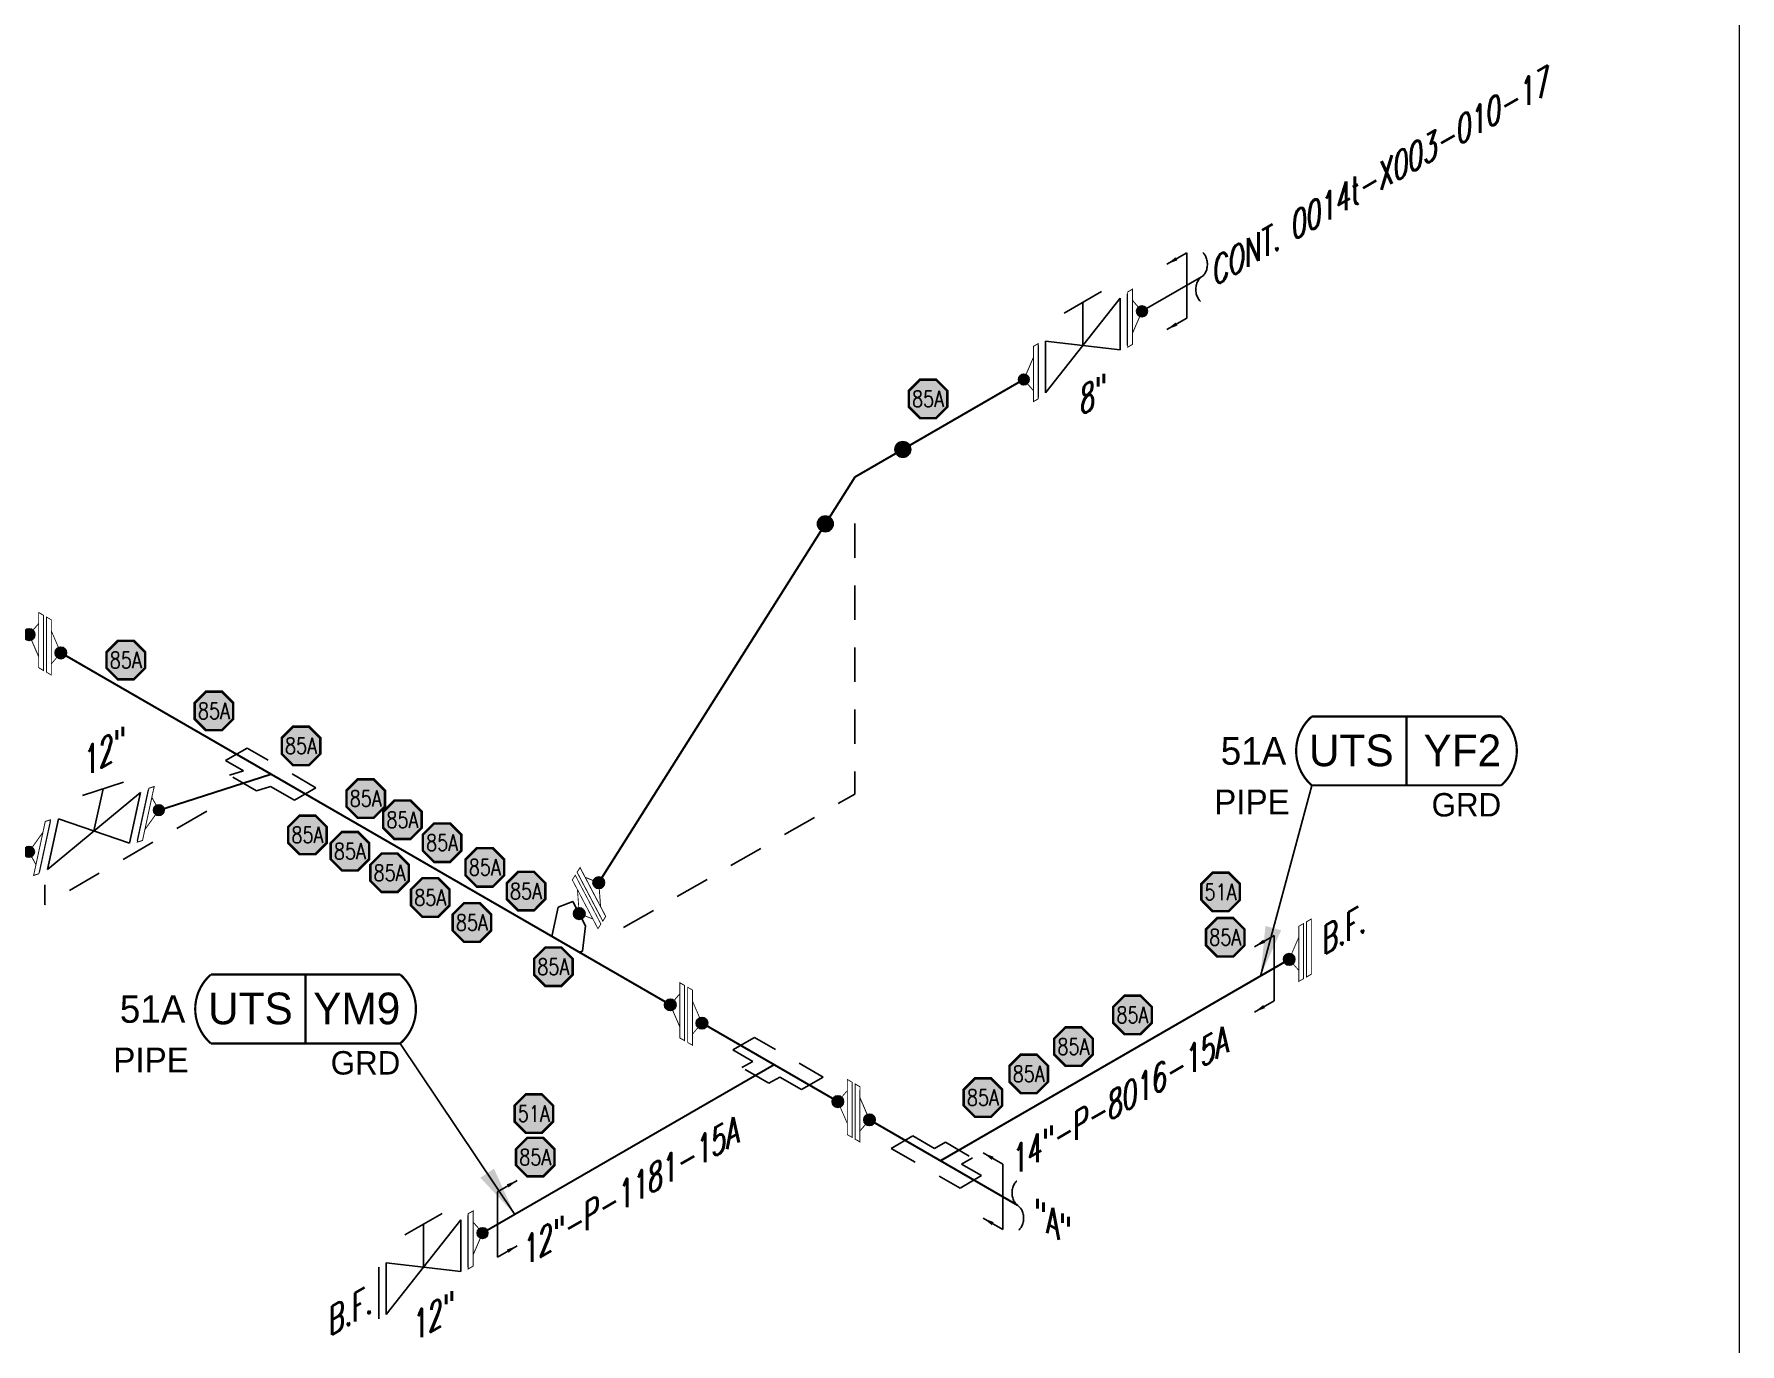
# Model space of a CAD drawing. Header units: inches. Extents: x 0.1 to 17.4, y 0.1 to 11.4.
# Drawn here: x 11.06 to 17.25, y 2.54 to 7.29 of the extents above; entities that cross this region are included whole.
import ezdxf
from ezdxf.enums import TextEntityAlignment as Align

# ---------------------------------------------------------------- set-up
doc = ezdxf.new("R2010")
doc.units = ezdxf.units.IN
doc.header["$MEASUREMENT"] = 0
doc.linetypes.add('HIDDEN2', pattern=[0.1875, 0.125, -0.0625])
for name, color, linetype in [('BORDER', 3, 'Continuous'), ('COMP', 1, 'Continuous'), ('Continuation', 7, 'Continuous'), ('DL', 20, 'Continuous'), ('FITTINGS', 4, 'Continuous'), ('PART_PCML', 7, 'Continuous'), ('PART_SelectedCML_UT', 132, 'Continuous'), ('PIPE-ANNO', 150, 'HIDDEN2'), ('TEXT', 7, 'Continuous'), ('UNAS.PIPE', 251, 'Continuous'), ('WELD POINTS', 41, 'Continuous')]:
    doc.layers.add(name, color=color, linetype=linetype)
doc.layers.add('PIPE', color=7, linetype='Continuous', lineweight=30)
doc.styles.add('CMLPAS', font='')
doc.styles.add('PART_Standard', font='romans', dxfattribs={"width": 0.8, "height": 0.09})
doc.styles.add('Richmond', font='arial.ttf')
doc.styles.add('SIMPLEX', font='ROMANS')
doc.styles.get("Standard").update_dxf_attribs({"font": 'arial.ttf'})
doc.styles.get('CMLPAS').set_extended_font_data('Cordia New')
doc.dimstyles.new('Richmond', dxfattribs={"dimtxt": 0.18, "dimasz": 0.18, "dimexe": 0.18, "dimexo": 0.0625, "dimgap": 0.09, "dimtad": 0, "dimtih": 1, "dimtoh": 1, "dimdec": 4, "dimzin": 0, "dimdsep": 46, "dimtxsty": 'Richmond', "dimcen": 0.09, "dimadec": 0, "dimazin": 0, "dimtfac": 1, "dimtdec": 4, "dimtofl": 0, "dimtmove": 0, "dimatfit": 3, "dimfxl": 1, "dimtolj": 1, "dimtzin": 0, "dimarcsym": 0})
doc.dimstyles.get("Standard").update_dxf_attribs({"dimtxt": 0.18, "dimasz": 0.18, "dimexe": 0.18, "dimexo": 0.0625, "dimgap": 0.09, "dimtad": 0, "dimtih": 1, "dimtoh": 1, "dimdec": 4, "dimzin": 0, "dimdsep": 46, "dimtxsty": 'Standard', "dimcen": 0.09, "dimadec": 0, "dimazin": 0, "dimtfac": 1, "dimtdec": 4, "dimtofl": 0, "dimtmove": 0, "dimatfit": 3, "dimfxl": 1, "dimtolj": 1, "dimtzin": 0, "dimarcsym": 0})

# ---------------------------------------------------------------- blocks, each defined once
blk = doc.blocks.new('Border')
at = {"layer": 'BORDER', "const_width": 0.005}
blk.add_lwpolyline([(0.25, 0.25), (17.25, 0.25), (17.25, 11.25), (0.25, 11.25)], close=True, dxfattribs=at)
blk = doc.blocks.new('*U90')
blk.add_wipeout([(0.1428, -0.0867), (0.1228, -0.052), (0.1328, 0), (0.0628, 0.052), (0.0427, 0.0867), (-0.01, 0.0867), (0.01, 0.052), (0, 0), (0.07, -0.052), (0.0901, -0.0867)]).dxf.layer = 'COMP'
at = {"layer": 'WELD POINTS'}
h = blk.add_hatch(color=256, dxfattribs=at)
h.dxf.hatch_style = 1
h.paths.add_polyline_path([(0.021, 0, 1), (-0.021, 0, 1)])
h = blk.add_hatch(color=256, dxfattribs=at)
h.dxf.hatch_style = 1
h.paths.add_polyline_path([(0.1538, 0, 1), (0.1118, 0, 1)])
at = {"layer": 'COMP', "linetype": 'Continuous'}
for points, const_width in [([(0.01, 0.0867), (-0.01, 0.0867), (0.0901, -0.0867), (0.1101, -0.0867)], 0.003), ([(0.0227, 0.0867), (0.1228, -0.0867), (0.1428, -0.0867), (0.0427, 0.0867)], 0.00347)]:
    blk.add_lwpolyline(points, close=True, dxfattribs=dict(at, const_width=const_width))
at = {"layer": 'COMP'}
for points, const_width in [([(0.07, -0.052), (0, 0), (0.01, 0.052)], 0.003), ([(0.0628, 0.052), (0.1328, 0), (0.1228, -0.052)], 0.00347)]:
    blk.add_lwpolyline(points, dxfattribs=dict(at, const_width=const_width))
at = {"layer": 'WELD POINTS'}
for centre in [(0, 0), (0.1328, 0)]:
    blk.add_circle(centre, 0.021, dxfattribs=at)
blk = doc.blocks.new('3_VALVE_FLANGE_GATE_30')
at = {"color": 0, "linetype": 'ByBlock', "lineweight": -2}
blk.add_wipeout([(-0.1624, -0.1875), (-0.1353, -0.1719), (0, 0), (0.1353, -0.0156), (0.1624, 0), (0.1624, 0.1875), (0.1353, 0.1719), (0, 0), (-0.1353, 0.0156), (-0.1624, 0)], dxfattribs=at)
for p, q in [((0.0677, 0.1953), (-0.0677, 0.1172)), ((0.1624, 0.1875), (0.1624, 0)), ((0.1353, 0.1719), (-0.1353, -0.1719)), ((0, 0), (0, 0.1563)), ((0.1353, 0.1719), (0.1353, -0.0156)), ((-0.1624, 0), (-0.1624, -0.1875)), ((-0.1353, 0.0156), (-0.1353, -0.1719)), ((0.1353, -0.0156), (-0.1353, 0.0156))]:
    blk.add_line(p, q, dxfattribs=at)
blk = doc.blocks.new('AM9A04')
at = {"const_width": 0.01}
blk.add_lwpolyline([(-0.05, -0.144), (-0.15, 0.087), (-0.05, 0.202)], dxfattribs=at)
at = {"linetype": 'Continuous', "const_width": 0.01}
blk.add_lwpolyline([(0, -0.289), (0, 0.289), (-0.05, 0.318), (-0.05, -0.26)], close=True, dxfattribs=at)
blk = doc.blocks.new('4_FLANGE_WELD_SINGLE')
blk.add_wipeout([(0, 0), (0.01, -0.052), (-0.01, -0.0867), (0.01, -0.0867), (0.1101, 0.0867), (0.0901, 0.0867), (0.07, 0.052)]).dxf.layer = 'COMP'
at = {"layer": 'WELD POINTS'}
h = blk.add_hatch(color=256, dxfattribs=at)
h.dxf.hatch_style = 1
h.paths.add_polyline_path([(-0.0195, 0, 1), (0.0195, 0, 1)])
blk.add_circle((0, 0), 0.0195, dxfattribs=at)
at = {"layer": 'COMP', "xscale": -0.3466300616258731, "yscale": 0.3466300616258731, "zscale": 0.3466300616258731, "rotation": 150}
blk.add_blockref('AM9A04', (0.06, 0), dxfattribs=at)
blk = doc.blocks.new('1_Text_30')
at = {"layer": 'TEXT', "style": 'PART_Standard', "oblique": 30, "width": 0.8}
blk.add_attdef('TEXT', (0, 0), '', height=0.09, rotation=30, dxfattribs=at)
blk = doc.blocks.new('1_BREAK-PIPE_PIPE_00')
at = {"color": 0, "linetype": 'ByBlock', "lineweight": -2}
for centre, major_axis in [((-0.03, 0.092), (0, -0.101)), ((0.03, -0.092), (0, 0.101))]:
    blk.add_ellipse(centre, major_axis=major_axis, ratio=0.711978, start_param=0.427466, end_param=3.141593, dxfattribs=at)
blk = doc.blocks.new('1_Tilde_00')
at = {"layer": 'PIPE-ANNO', "xscale": -0.5000000000000001, "yscale": 0.5, "zscale": 0.5}
blk.add_blockref('1_BREAK-PIPE_PIPE_00', (0, 0), dxfattribs=at)
blk = doc.blocks.new('*U89')
blk.add_wipeout([(0.1428, -0.0867), (0.1228, -0.052), (0.1328, 0), (0.0628, 0.052), (0.0427, 0.0867), (-0.01, 0.0867), (0.01, 0.052), (0, 0), (0.07, -0.052), (0.0901, -0.0867)]).dxf.layer = 'COMP'
at = {"layer": 'WELD POINTS'}
h = blk.add_hatch(color=256, dxfattribs=at)
h.dxf.hatch_style = 1
h.paths.add_polyline_path([(0.021, 0, 1), (-0.021, 0, 1)])
at = {"layer": 'COMP', "linetype": 'Continuous'}
for points, const_width in [([(0.01, 0.0867), (-0.01, 0.0867), (0.0901, -0.0867), (0.1101, -0.0867)], 0.003), ([(0.0227, 0.0867), (0.1228, -0.0867), (0.1428, -0.0867), (0.0427, 0.0867)], 0.00347)]:
    blk.add_lwpolyline(points, close=True, dxfattribs=dict(at, const_width=const_width))
at = {"layer": 'COMP', "const_width": 0.003}
blk.add_lwpolyline([(0.07, -0.052), (0, 0), (0.01, 0.052)], dxfattribs=at)
at = {"layer": 'WELD POINTS'}
blk.add_circle((0, 0), 0.021, dxfattribs=at)
blk = doc.blocks.new('1_Cont_330')
at = {"layer": 'Continuation', "style": 'PART_Standard', "oblique": 330, "width": 0.8}
blk.add_attdef('CONT.', (0, 0), '', height=0.09, rotation=330, dxfattribs=at)
blk = doc.blocks.new('2_WELD_SINGLE_00')
at = {"linetype": 'ByBlock', "lineweight": -2}
h = blk.add_hatch(color=0, dxfattribs=at)
edge = h.paths.add_edge_path()
edge.add_arc((0, 0), 0.0286, 0, 360)
at = {"color": 0, "linetype": 'ByBlock', "lineweight": -2}
blk.add_circle((0, 0), 0.0286, dxfattribs=at)
blk = doc.blocks.new('*U96')
at = {"layer": 'WELD POINTS'}
for p, rotation in [((0.174, 0.1004), 120), ((-0.1073, -0.1699), 57.72465551783093)]:
    blk.add_blockref('2_WELD_SINGLE_00', p, dxfattribs=dict(at, rotation=rotation))
blk = doc.blocks.new('1_Text_330')
at = {"layer": 'TEXT', "style": 'PART_Standard', "oblique": 330, "width": 0.8}
blk.add_attdef('3/4"', (0, 0), '', height=0.09, rotation=330, dxfattribs=at)
blk = doc.blocks.new('PART_PCML')
blk.add_hatch(color=0).paths.add_polyline_path([(-0.0699, -0.029), (-0.029, -0.0699), (0.029, -0.0699), (0.0699, -0.029), (0.0699, 0.029), (0.029, 0.0699), (-0.029, 0.0699), (-0.0699, 0.029)])
at = {"color": 7, "const_width": 0.009}
blk.add_lwpolyline([(-0.0699, 0.029), (-0.029, 0.0699), (0.029, 0.0699), (0.0699, 0.029), (0.0699, -0.029), (0.029, -0.0699), (-0.029, -0.0699), (-0.0699, -0.029), (-0.0699, 0.029), (-0.029, 0.0699)], dxfattribs=at)
at = {"color": 18, "true_color": 0x000000}
blk.add_lwpolyline([(-0.029, 0.0699), (-0.0699, 0.029), (-0.0699, -0.029), (-0.029, -0.0699), (0.029, -0.0699), (0.0699, -0.029), (0.0699, 0.029), (0.029, 0.0699)], close=True, dxfattribs=at)
at = {"color": 7, "true_color": 0xffffff, "style": 'SIMPLEX', "width": 0.8, "flags": 1}
for tag, p in [('CIRCUIT', (-0.0939, 0.0889)), ('DM', (-0.0527, -0.1332)), ('TYPE', (-0.0749, -0.2043))]:
    blk.add_attdef(tag, p, '', height=0.0586, dxfattribs=at)
at = {"color": 7, "true_color": 0xffffff, "style": 'SIMPLEX', "width": 0.8}
blk.add_attdef('DMDISP', text='', height=0.0586, dxfattribs=at).set_placement((0, 0), align=Align.MIDDLE_CENTER)
blk = doc.blocks.new('CMLPAS')
at = {"const_width": 0.008}
blk.add_lwpolyline([(0.0625, 0.125, 0.454441), (0.0625, -0.125), (0.75, -0.125, 0.454441), (0.75, 0.125)], format="xyb", close=True, dxfattribs=at)
blk.add_lwpolyline([(0.4063, -0.125), (0.4063, 0.125)], dxfattribs=at)
at = {"style": 'CMLPAS', "flags": 1}
for tag, p in [('STATE', (0.75, 0.6229)), ('DL', (0.75, 0.4817)), ('CIRCUIT', (0.75, 0.3405)), ('SUBSINTERVAL(MONTHS)', (-0.0251, -0.3355)), ('OLD_ID', (0.75, -0.3366)), ('OLD_NDE', (0.75, -0.4778)), ('OLD_ENTY', (0.7411, -0.6357)), ('SIZE', (0.7473, -0.7611)), ('SPEC', (0.7473, -0.9022)), ('JUSTIFY', (0.7473, -1.0434)), ('COMMENTS', (0.7473, -1.1846)), ('OLD_ASSET', (0.75, -1.3262)), ('SCHED', (0.7371, -1.4689)), ('NOM_THICK', (0.7521, -1.6102)), ('CORR_ALLOW', (0.763, -1.7453)), ('TML_STATUS', (0.7723, -1.8777)), ('FLOW_ORDER', (0.7785, -2.1301))]:
    blk.add_attdef(tag, text='', height=0.1, dxfattribs=at).set_placement(p, align=Align.MIDDLE_RIGHT)
at = {"style": 'CMLPAS'}
for tag, height, p in [('CHILD', 0.25, (0.75, 0.269)), ('###', 0.115, (0.75, 0.002)), ('ACCESS', 0.085, (0.75, -0.1954))]:
    blk.add_attdef(tag, text='', height=height, dxfattribs=at).set_placement(p, align=Align.MIDDLE_RIGHT)
at = {"color": 152, "style": 'CMLPAS'}
for tag, height, p in [('SPECIAL', 0.085, (0.4055, 0.1897)), ('DM-TYPE', 0.1, (-0.03, 0)), ('COMP', 0.09, (-0.0174, -0.185))]:
    blk.add_attdef(tag, text='', height=height, dxfattribs=at).set_placement(p, align=Align.MIDDLE_RIGHT)
at = {"style": 'CMLPAS'}
blk.add_attdef('NDE', text='', height=0.115, dxfattribs=at).set_placement((0.206, 0.002), align=Align.MIDDLE_CENTER)
blk = doc.blocks.new('*U116')
at = {"color": 20, "linetype": 'ByBlock', "ltscale": 0.7}
blk.add_line((-0.0541, 0.1498), (-0.0541, -0.0873), dxfattribs=at)
for points in [[(-0.1257, 0.191), (-0.0541, 0.1498)], [(-0.1257, -0.0459), (-0.0541, -0.0873)]]:
    blk.add_leader(points, dimstyle='Richmond', override={"dimasz": 0.04, "dimgap": 0.09, "dimtad": 0}, dxfattribs=at)
blk = doc.blocks.new('*U117')
at = {"color": 20, "linetype": 'ByBlock', "ltscale": 0.7}
blk.add_line((0.0541, 0.1498), (0.0541, -0.0873), dxfattribs=at)
for points in [[(0.1257, 0.191), (0.0541, 0.1498)], [(0.1257, -0.0459), (0.0541, -0.0873)]]:
    blk.add_leader(points, dimstyle='Richmond', override={"dimasz": 0.04, "dimgap": 0.09, "dimtad": 0}, dxfattribs=at)
blk = doc.blocks.new('*U119')
at = {"color": 20, "linetype": 'ByBlock', "ltscale": 0.7}
blk.add_line((0.0541, 0.1498), (0.0541, -0.0873), dxfattribs=at)
for points in [[(0.1257, 0.191), (0.0541, 0.1498)], [(0.1257, -0.0459), (0.0541, -0.0873)]]:
    blk.add_leader(points, dimstyle='Richmond', override={"dimasz": 0.04, "dimgap": 0.09, "dimtad": 0}, dxfattribs=at)

msp = doc.modelspace()

# ---------------------------------------------------------------- linework, layer by layer
at = {"layer": 'FITTINGS', "linetype": 'HIDDEN2', "ltscale": 0.5}
for p, q in [((11.7567, 4.6545), (11.8352, 4.6998)), ((11.8212, 4.6173), (11.7567, 4.6545)), ((12.0845, 4.5559), (11.8352, 4.6998)), ((11.7708, 4.6011), (11.8212, 4.6173)), ((11.8688, 4.5445), (11.7708, 4.6011)), ((11.8688, 4.5445), (11.9192, 4.5607)), ((12.0061, 4.5106), (11.9192, 4.5607)), ((12.0061, 4.5106), (12.0845, 4.5559)), ((13.5974, 3.6046), (13.6758, 3.6499)), ((13.6699, 3.5627), (13.5974, 3.6046)), ((13.9252, 3.5059), (13.6758, 3.6499)), ((13.6307, 3.5401), (13.6699, 3.5627)), ((13.7287, 3.4835), (13.6307, 3.5401)), ((13.7287, 3.4835), (13.7679, 3.5061)), ((13.8467, 3.4606), (13.7679, 3.5061)), ((13.8467, 3.4606), (13.9252, 3.5059)), ((14.2512, 3.2922), (14.1727, 3.2469)), ((14.2512, 3.2922), (14.33, 3.2467)), ((14.1727, 3.2469), (14.4221, 3.1029)), ((14.3692, 3.2693), (14.33, 3.2467)), ((14.3692, 3.2693), (14.4672, 3.2127)), ((14.4672, 3.2127), (14.428, 3.1901)), ((14.428, 3.1901), (14.5005, 3.1482)), ((14.5005, 3.1482), (14.4221, 3.1029))]:
    msp.add_line(p, q, dxfattribs=at)
at = {"layer": 'FITTINGS', "linetype": 'ByBlock'}
for p, q in [((12.9408, 4.0162), (12.9638, 4.1231)), ((12.9638, 4.1231), (13.0168, 4.1433)), ((13.0168, 4.1433), (13.0632, 4.0549)), ((13.0632, 4.0549), (13.0513, 3.9631)), ((13.0513, 3.9631), (13.0401, 3.9588))]:
    msp.add_line(p, q, dxfattribs=at)
at = {"layer": 'PIPE'}
for p, q in [((14.6318, 3.0399), (9.8951, 5.7746)), ((14.0405, 5.6833), (13.04, 4.0991)), ((11.1, 4.3417), (11.9206, 4.6052))]:
    msp.add_line(p, q, dxfattribs=at)
at = {"layer": 'PIPE-ANNO'}
for p, q in [((14.0405, 5.5152), (14.0405, 4.5331)), ((11.6878, 4.4708), (11.1, 4.1314)), ((11.1, 4.1314), (11.1, 4.2035))]:
    msp.add_line(p, q, dxfattribs=at)
at = {"layer": 'UNAS.PIPE'}
msp.add_line((15.2989, 6.4098), (15.0824, 6.2848), dxfattribs=at)

# ---------------------------------------------------------------- block references
for p, values in [((14.6151, 3.146), {'TEXT': '14"-P-8016-15A'}), ((12.8393, 2.8179), {'TEXT': '12"-P-1181-15A'})]:
    msp.add_blockref('1_Text_30', p).add_auto_attribs(values)
msp.add_blockref('1_Tilde_00', (14.6318, 3.0399))
at = {"layer": 'BORDER'}
msp.add_blockref('Border', (0, 0), dxfattribs=at)
at = {"layer": 'DL'}
msp.add_blockref('*U116', (14.6318, 3.0399), dxfattribs=at)
at = {"layer": 'PART_PCML', "color": 13}
for p in [(14.3061, 5.967), (11.3944, 5.0193), (11.7142, 4.8346), (12.0303, 4.7078), (12.2651, 4.5166), (12.0536, 4.3848), (12.3984, 4.4396), (12.2077, 4.3255), (12.5424, 4.3565), (12.6974, 4.267), (12.3517, 4.2472), (12.4995, 4.1576), (12.8469, 4.1807), (12.6505, 4.0668), (15.3847, 4.0132), (12.9461, 3.9064), (15.048, 3.7314), (14.8339, 3.6164), (14.6715, 3.5175), (14.5052, 3.4315), (12.8805, 3.2154)]:
    msp.add_blockref('PART_PCML', p, dxfattribs=at).add_auto_attribs({'DMDISP': '85A'})
at = {"layer": 'PART_PCML', "color": 96}
for p in [(15.3678, 4.1778), (12.8753, 3.3733)]:
    msp.add_blockref('PART_PCML', p, dxfattribs=at).add_auto_attribs({'DMDISP': '51A'})
at = {"layer": 'PART_SelectedCML_UT'}
for p, values in [((15.6362, 4.6895), {'###': 'YF2', 'NDE': 'UTS', 'DM-TYPE': '51A', 'COMP': 'PIPE', 'ACCESS': 'GRD'}), ((11.6405, 3.753), {'###': 'YM9', 'NDE': 'UTS', 'DM-TYPE': '51A', 'COMP': 'PIPE', 'ACCESS': 'GRD'})]:
    msp.add_blockref('CMLPAS', p, dxfattribs=at).add_auto_attribs(values)
at = {"layer": 'PIPE'}
ref = msp.add_blockref('1_Cont_330', (14.0015, 5.6518), dxfattribs=dict(at, xscale=-1))
ref.add_attrib('CONT.', 'CONT. 0014t-X003-010-17', dxfattribs={"layer": 'Continuation', "height": 0.09, "rotation": 30, "style": 'PART_Standard', "oblique": 30, "width": 0.8}).set_placement((15.3199, 6.4129), align=Align.MIDDLE_LEFT)
ref = msp.add_blockref('1_Text_30', (12.1891, 2.6492), dxfattribs=at)
ref.add_attrib('TEXT', 'B.F.', dxfattribs={"layer": 'TEXT', "height": 0.09, "rotation": 30, "style": 'PART_Standard', "oblique": 30, "width": 0.8}).set_placement((12.1891, 2.6492), align=Align.MIDDLE_CENTER)
at = {"layer": 'PIPE-ANNO', "xscale": 0.5000000000000001, "yscale": 0.5000000000000001, "zscale": 0.5000000000000001, "rotation": 180}
msp.add_blockref('1_BREAK-PIPE_PIPE_00', (15.2989, 6.4098), dxfattribs=at)
at = {"layer": 'TEXT'}
msp.add_blockref('1_Text_330', (14.6924, 2.9659), dxfattribs=at).add_auto_attribs({'3/4"': '"A"'})
at = {"layer": 'WELD POINTS'}
msp.add_blockref('*U96', (14.0405, 5.6833), dxfattribs=at)

# ---------------------------------------------------------------- next in the draw order: block references
at = {"layer": 'FITTINGS'}
for p in [(14.868, 6.1611), (12.4748, 2.8161)]:
    msp.add_blockref('3_VALVE_FLANGE_GATE_30', p, dxfattribs=at)
at = {"layer": 'FITTINGS', "rotation": 347.800221995625}
msp.add_blockref('3_VALVE_FLANGE_GATE_30', (11.2785, 4.399), dxfattribs=at)
at = {"layer": 'PIPE'}
for p, rotation in [((11.1584, 5.0453), 150.0000000000001), ((13.4855, 3.7017), 150.0000000000001), ((13.9786, 3.417), 330.0000000000001)]:
    msp.add_blockref('*U90', p, dxfattribs=dict(at, rotation=rotation))
at = {"layer": 'PIPE', "xscale": -1}
for name, p, rotation in [('*U90', (13.04, 4.0991), 237.7246555178309), ('*U89', (15.6168, 3.933), 210)]:
    msp.add_blockref(name, p, dxfattribs=dict(at, rotation=rotation))

# ---------------------------------------------------------------- next in the draw order: linework, layer by layer
at = {"layer": 'PIPE'}
for p, q in [((14.7056, 6.0673), (14.0405, 5.6833)), ((15.6168, 3.933), (14.3508, 3.2021))]:
    msp.add_line(p, q, dxfattribs=at)
at = {"layer": 'PIPE-ANNO'}
msp.add_line((13.2009, 4.0483), (14.0405, 4.5331), dxfattribs=at)

# ---------------------------------------------------------------- next in the draw order: block references
for p, rotation in [((15.0824, 6.2848), 209.9999999999999), ((11.5142, 4.4747), 197.8002219956247), ((11.0428, 4.3234), 17.80022199562466), ((12.6892, 2.9399), 209.9999999999999)]:
    msp.add_blockref('4_FLANGE_WELD_SINGLE', p, dxfattribs=dict(rotation=rotation))
at = {"layer": 'DL', "rotation": 180}
msp.add_blockref('*U119', (15.6168, 3.933), dxfattribs=at)
at = {"layer": 'PIPE'}
ref = msp.add_blockref('1_Text_30', (14.8846, 5.9719), dxfattribs=at)
ref.add_attrib('TEXT', '8"', dxfattribs={"layer": 'TEXT', "height": 0.09, "rotation": 30, "style": 'PART_Standard', "oblique": 30, "width": 0.8}).set_placement((14.8846, 5.9719), align=Align.MIDDLE_CENTER)
ref = msp.add_blockref('1_Text_30', (15.7949, 4.0314), dxfattribs=at)
ref.add_attrib('TEXT', 'B.F.', dxfattribs={"layer": 'TEXT', "height": 0.09, "rotation": 30, "style": 'PART_Standard', "oblique": 30, "width": 0.8}).set_placement((15.7949, 4.0314), align=Align.MIDDLE_CENTER)
ref = msp.add_blockref('1_Text_30', (12.4915, 2.627), dxfattribs=at)
ref.add_attrib('TEXT', '12"', dxfattribs={"layer": 'TEXT', "height": 0.09, "rotation": 30, "style": 'PART_Standard', "oblique": 30, "width": 0.8}).set_placement((12.4915, 2.627), align=Align.MIDDLE_CENTER)

# ---------------------------------------------------------------- next in the draw order: leaders
at = {"layer": 'PART_SelectedCML_UT'}
msp.add_leader([(15.5124, 3.8727), (15.6987, 4.5645)], dimstyle='Standard', dxfattribs=at)

# ---------------------------------------------------------------- next in the draw order: linework, layer by layer
at = {"layer": 'PIPE'}
msp.add_line((13.7471, 3.5507), (12.6892, 2.9399), dxfattribs=at)

# ---------------------------------------------------------------- next in the draw order: block references
at = {"rotation": 29.99999999999984}
msp.add_blockref('4_FLANGE_WELD_SINGLE', (14.6536, 6.0373), dxfattribs=at)
at = {"layer": 'DL', "rotation": 180}
msp.add_blockref('*U119', (15.2989, 6.4098), dxfattribs=at)
at = {"layer": 'DL'}
msp.add_blockref('*U117', (12.6892, 2.9399), dxfattribs=at)
at = {"layer": 'PIPE'}
ref = msp.add_blockref('1_Text_30', (11.2969, 4.6754), dxfattribs=at)
ref.add_attrib('TEXT', '12"', dxfattribs={"layer": 'TEXT', "height": 0.09, "rotation": 30, "style": 'PART_Standard', "oblique": 30, "width": 0.8}).set_placement((11.2969, 4.6754), align=Align.MIDDLE_CENTER)

# ---------------------------------------------------------------- next in the draw order: leaders
at = {"layer": 'PART_SelectedCML_UT'}
msp.add_leader([(12.8061, 3.0074), (12.3905, 3.628)], dimstyle='Standard', dxfattribs=at)

doc.saveas('drawing.dxf')
